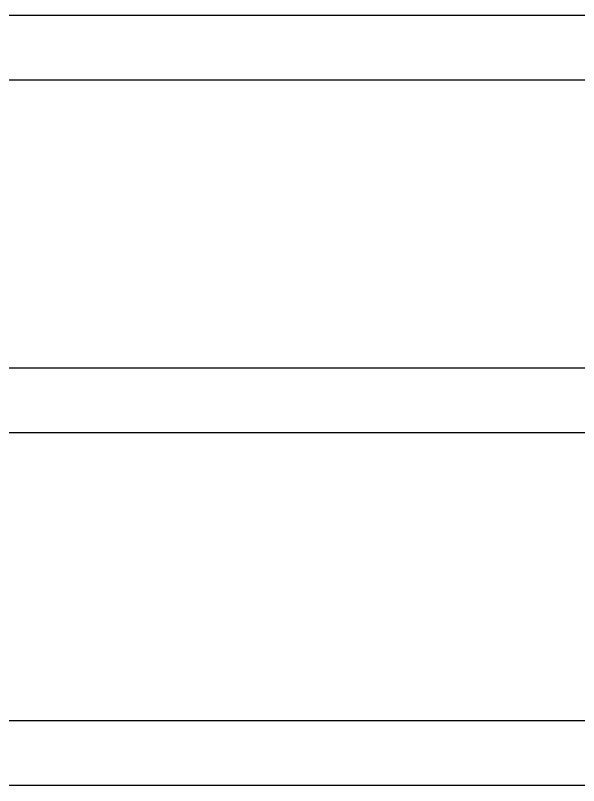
# Model space of a CAD drawing. Extents: x 185 to 567, y -69 to 170.
# Drawn here: x 407.2 to 411.99, y -27.64 to -21.09 of the extents above; entities that cross this region are included whole.
import ezdxf

# ---------------------------------------------------------------- set-up
doc = ezdxf.new("R2010")
doc.units = 0
doc.header["$LTSCALE"] = 0.25
doc.header["$MEASUREMENT"] = 0
doc.layers.add('A-groves', color=8, linetype='CONTINUOUS')

msp = doc.modelspace()

# ---------------------------------------------------------------- linework, layer by layer
at = {"layer": 'A-groves'}
for p, q in [((416.4022, -21.0857, -0.0003), (396.9322, -21.0857, 0)), ((416.4022, -21.6357, -0.0003), (396.9322, -21.6357, 0)), ((416.4022, -24.0857, -0.0003), (396.9322, -24.0857, 0)), ((416.4022, -24.6357, -0.0003), (396.9322, -24.6357, 0)), ((416.4022, -27.0857, -0.0003), (396.9322, -27.0857, 0)), ((416.4022, -27.6357, -0.0003), (396.9322, -27.6357, 0))]:
    msp.add_line(p, q, dxfattribs=at)

doc.saveas('drawing.dxf')
